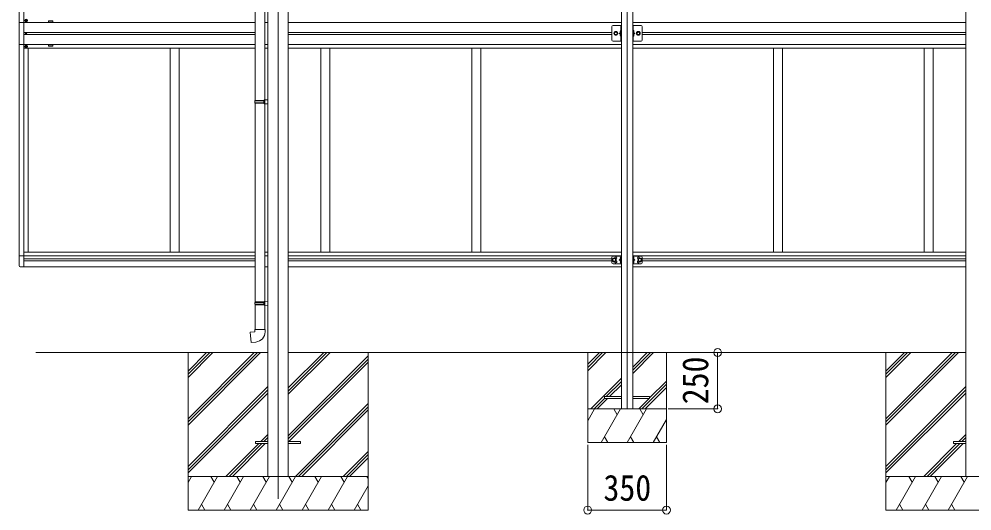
# Model space of a CAD drawing. Units: millimetres at full size, sheet at 1:35. Extents: x -9783 to 9892, y -6828 to 6752.
# Drawn here: x -2665 to 1568, y -1814 to 371 of the extents above; entities that cross this region are included whole.
import ezdxf
from ezdxf.enums import TextEntityAlignment as Align

# ---------------------------------------------------------------- set-up
doc = ezdxf.new("R2010")
doc.units = ezdxf.units.MM
doc.header["$LTSCALE"] = 35
doc.header["$PDMODE"] = 32
doc.header["$PDSIZE"] = 35
for name, color, linetype, lineweight in [('0-0_0', 7, 'Continuous', 9), ('0-1_本体', 4, 'Continuous', 9), ('0-2_部品', 7, 'Continuous', 9), ('0-8_PARTS2', 2, 'Continuous', 9), ('1-0_FRAME', 7, 'Continuous', 9), ('1-1_GLASS', 4, 'Continuous', 9), ('1-2_GLASS_SEAL', 7, 'Continuous', 9), ('1-8', 2, 'Continuous', 9), ('1-A', 6, 'Continuous', 9)]:
    doc.layers.add(name, color=color, linetype=linetype, lineweight=lineweight)
doc.styles.add('ＭＳ ゴシック', font='')
doc.styles.get('ＭＳ ゴシック').set_extended_font_data('MS Gothic')

msp = doc.modelspace()

# ---------------------------------------------------------------- linework, layer by layer
at = {"layer": '0-0_0'}
for p, q in [((-2589.89, -1110.56), (-1559.09, -1110.56)), ((-1913.89, -1110.56), (-1913.89, -1810.56)), ((-1913.89, -1404.74), (-1619.71, -1110.56)), ((-1913.89, -1418.88), (-1605.57, -1110.56)), ((-1913.89, -1433.02), (-1591.42, -1110.56)), ((-1913.89, -1220.89), (-1803.56, -1110.56)), ((-1913.89, -1206.75), (-1817.7, -1110.56)), ((-1913.89, -1192.61), (-1831.84, -1110.56)), ((-1468.69, -1296.19), (-1283.06, -1110.56)), ((-1468.69, -1282.05), (-1297.2, -1110.56)), ((-1468.69, -1267.91), (-1311.34, -1110.56)), ((-1468.69, -1110.56), (1540.91, -1110.56)), ((-1468.69, -1480.04), (-1113.89, -1125.24)), ((-1468.69, -1494.18), (-1113.89, -1139.38)), ((-1113.89, -1110.56), (-1113.89, -1810.56)), ((1186.11, -1110.56), (1186.11, -1810.56)), ((1186.11, -1404.74), (1480.29, -1110.56)), ((1186.11, -1418.88), (1494.43, -1110.56)), ((1186.11, -1433.02), (1508.58, -1110.56)), ((1186.11, -1220.89), (1296.44, -1110.56)), ((1186.11, -1206.75), (1282.3, -1110.56)), ((1186.11, -1192.61), (1268.16, -1110.56)), ((-1466.43, -1506.06), (-1113.89, -1153.53)), ((-1913.89, -1616.87), (-1559.09, -1262.07)), ((1186.11, -1616.87), (1540.91, -1262.07)), ((-1913.89, -1631.01), (-1559.09, -1276.21)), ((-1913.89, -1645.16), (-1559.09, -1290.36)), ((1186.11, -1631.01), (1540.91, -1276.21)), ((1186.11, -1645.16), (1540.91, -1290.36)), ((-1437.08, -1660.56), (-1113.89, -1337.37)), ((-1422.94, -1660.56), (-1113.89, -1351.51)), ((-1408.79, -1660.56), (-1113.89, -1365.66)), ((-1590.95, -1506.06), (-1559.09, -1474.2)), ((1509.05, -1506.06), (1540.91, -1474.2)), ((-1745.45, -1660.56), (-1599.95, -1515.06)), ((-1731.3, -1660.56), (-1585.8, -1515.06)), ((-1717.16, -1660.56), (-1571.66, -1515.06)), ((-1576.8, -1506.06), (-1559.09, -1488.35)), ((-1562.66, -1506.06), (-1559.09, -1502.49)), ((1354.55, -1660.56), (1500.05, -1515.06)), ((1368.7, -1660.56), (1514.2, -1515.06)), ((1382.84, -1660.56), (1528.34, -1515.06)), ((1523.2, -1506.06), (1540.91, -1488.35)), ((1537.34, -1506.06), (1540.91, -1502.49)), ((-1224.95, -1660.56), (-1113.89, -1549.5)), ((-1210.8, -1660.56), (-1113.89, -1563.65)), ((-1196.66, -1660.56), (-1113.89, -1577.79)), ((-1113.89, -1660.56), (-1913.89, -1660.56)), ((-1913.89, -1688.06), (-1898.01, -1660.56)), ((-1869.14, -1810.56), (-1782.54, -1660.56)), ((-1797.54, -1686.54), (-1812.54, -1660.56)), ((-1753.67, -1810.56), (-1667.07, -1660.56)), ((-1682.07, -1686.54), (-1697.07, -1660.56)), ((-1638.2, -1810.56), (-1551.6, -1660.56)), ((-1566.6, -1686.54), (-1581.6, -1660.56)), ((-1522.73, -1810.56), (-1436.13, -1660.56)), ((-1451.13, -1686.54), (-1466.13, -1660.56)), ((-1407.26, -1810.56), (-1320.66, -1660.56)), ((-1335.66, -1686.54), (-1350.66, -1660.56)), ((-1291.79, -1810.56), (-1205.19, -1660.56)), ((-1235.19, -1660.56), (-1220.19, -1686.54)), ((-1119.72, -1660.56), (-1113.89, -1670.66)), ((1986.11, -1660.56), (1186.11, -1660.56)), ((1186.11, -1688.06), (1201.99, -1660.56)), ((1230.86, -1810.56), (1317.46, -1660.56)), ((1302.46, -1686.54), (1287.46, -1660.56)), ((1346.33, -1810.56), (1432.93, -1660.56)), ((1417.93, -1686.54), (1402.93, -1660.56)), ((1461.8, -1810.56), (1548.4, -1660.56)), ((1533.4, -1686.54), (1518.4, -1660.56)), ((-1176.32, -1810.56), (-1113.89, -1702.42)), ((-1913.89, -1810.56), (-1113.89, -1810.56)), ((-1854.14, -1784.58), (-1839.14, -1810.56)), ((-1738.67, -1784.58), (-1723.67, -1810.56)), ((-1623.2, -1784.58), (-1608.2, -1810.56)), ((-1507.73, -1784.58), (-1492.73, -1810.56)), ((-1392.26, -1784.58), (-1377.26, -1810.56)), ((-1276.79, -1784.58), (-1261.79, -1810.56)), ((-1161.32, -1784.58), (-1146.32, -1810.56)), ((1186.11, -1810.56), (1986.11, -1810.56)), ((1245.86, -1784.58), (1260.86, -1810.56)), ((1361.33, -1784.58), (1376.33, -1810.56)), ((1476.8, -1784.58), (1491.8, -1810.56))]:
    msp.add_line(p, q, dxfattribs=at)
at = {"layer": '0-1_本体'}
for p, q in [((-1559.09, 1215.82), (-1559.09, -1660.56)), ((-1468.69, 1215.82), (-1468.69, -1660.56)), ((1540.91, 1215.82), (1540.91, -1660.56))]:
    msp.add_line(p, q, dxfattribs=at)
at = {"layer": '0-2_部品'}
for p, q in [((-1615.49, 903.38), (-1615.49, 9.19)), ((-1573.49, 900.82), (-1573.49, 11.75)), ((-1617.49, 7.19), (-1616.49, 9.19)), ((-1617.49, 7.19), (-1573.49, 7.19)), ((-1617.49, 7.19), (-1617.49, -0.81)), ((-1616.49, 9.19), (-1573.49, 9.19)), ((-1577.96, 7.19), (-1578.39, 9.19)), ((-1575.49, 11.69), (-1559.49, 12.16)), ((-1575.49, 9.69), (-1575.49, 11.69)), ((-1575.49, 9.69), (-1573.49, 9.69)), ((-1559.49, 12.16), (-1559.49, -5.78)), ((-1617.49, -0.81), (-1573.49, -0.81)), ((-1617.49, -0.81), (-1616.49, -2.81)), ((-1616.49, -2.81), (-1573.49, -2.81)), ((-1615.49, -2.81), (-1615.49, -885.97)), ((-1575.49, -5.31), (-1575.49, -3.31)), ((-1575.49, -5.31), (-1559.49, -5.78)), ((-1573.49, -5.37), (-1573.49, -883.41)), ((-1617.49, -887.97), (-1616.49, -885.97)), ((-1617.49, -887.97), (-1573.49, -887.97)), ((-1617.49, -887.97), (-1617.49, -895.97)), ((-1616.49, -885.97), (-1573.49, -885.97)), ((-1577.96, -887.97), (-1578.39, -885.97)), ((-1575.49, -883.47), (-1559.49, -883)), ((-1575.49, -885.47), (-1575.49, -883.47)), ((-1575.49, -885.47), (-1573.49, -885.47)), ((-1559.49, -883), (-1559.49, -900.94)), ((-1617.49, -895.97), (-1573.49, -895.97)), ((-1617.49, -895.97), (-1616.49, -897.97)), ((-1616.49, -897.97), (-1573.49, -897.97)), ((-1615.49, -897.97), (-1615.49, -1007.97)), ((-1575.49, -900.47), (-1575.49, -898.47)), ((-1575.49, -900.47), (-1559.49, -900.94)), ((-1573.49, -900.53), (-1573.49, -1007.97)), ((-1617.49, -1007.97), (-1571.49, -1007.97)), ((-1617.49, -1017.97), (-1617.49, -1007.97)), ((-1571.49, -1007.97), (-1571.49, -1018.88))]:
    msp.add_line(p, q, dxfattribs=at)
at = {"layer": '0-2_部品', "color": 4}
for p, q in [((-1613.89, -1506.06), (-1613.89, -1515.06)), ((-1559.09, -1506.06), (-1613.89, -1506.06)), ((-1559.09, -1515.06), (-1613.89, -1515.06)), ((-1414.29, -1506.06), (-1469.09, -1506.06)), ((1485.71, -1506.06), (1485.71, -1515.06)), ((1540.51, -1506.06), (1485.71, -1506.06)), ((1540.51, -1515.06), (1485.71, -1515.06))]:
    msp.add_line(p, q, dxfattribs=at)
at = {"layer": '0-2_部品'}
for points in [[(-1577.96, 7.19), (-1577.96, -0.81), (-1578.39, -2.81)], [(-1575.49, -3.31), (-1573.49, -3.31), (-1573.49, 9.69)], [(-1577.96, -887.97), (-1577.96, -895.97), (-1578.39, -897.97)], [(-1575.49, -898.47), (-1573.49, -898.47), (-1573.49, -885.47)], [(-1612.57, -1063.71), (-1633.4, -1065.53), (-1637.41, -1019.71), (-1617.49, -1017.97)]]:
    msp.add_lwpolyline(points, dxfattribs=at)
at = {"layer": '0-2_部品', "color": 4}
msp.add_lwpolyline([(-1414.29, -1506.06), (-1414.29, -1515.06), (-1469.09, -1515.06)], dxfattribs=at)
at = {"layer": '0-2_部品'}
msp.add_arc((-1616.49, -1018.88), 45, 275, 0, dxfattribs=at)
at = {"layer": '0-8_PARTS2'}
msp.add_line((-1513.89, 1189.44), (-1513.89, -1760.56), dxfattribs=at)
at = {"layer": '1-0_FRAME'}
for p, q in [((-138.89, -1110.56), (-138.89, -1510.56)), ((-138.89, -1162.91), (-86.54, -1110.56)), ((-138.89, -1177.05), (-72.4, -1110.56)), ((-138.89, -1191.19), (-58.26, -1110.56)), ((61.11, -1203.33), (153.88, -1110.56)), ((61.11, -1189.18), (139.73, -1110.56)), ((61.11, -1175.04), (125.59, -1110.56)), ((211.11, -1510.56), (211.11, -1110.56)), ((-124.41, -1360.56), (11.11, -1225.04)), ((-56.27, -1306.56), (11.11, -1239.18)), ((-42.13, -1306.56), (11.11, -1253.33)), ((101.87, -1360.56), (211.11, -1251.32)), ((116.01, -1360.56), (211.11, -1265.46)), ((136.11, -1312.17), (211.11, -1237.17)), ((-110.27, -1360.56), (-63.89, -1314.18)), ((-96.13, -1360.56), (-50.13, -1314.56)), ((87.72, -1360.56), (133.72, -1314.56)), ((-138.89, -1413.68), (-108.22, -1360.56)), ((-138.89, -1360.56), (211.11, -1360.56)), ((-79.35, -1510.56), (7.25, -1360.56)), ((-7.75, -1386.54), (-22.75, -1360.56)), ((36.12, -1510.56), (122.72, -1360.56)), ((107.72, -1386.54), (92.72, -1360.56)), ((151.59, -1510.56), (211.11, -1407.46)), ((-138.89, -1510.56), (211.11, -1510.56)), ((-64.36, -1484.58), (-49.36, -1510.56)), ((51.11, -1484.58), (66.11, -1510.56)), ((166.58, -1484.58), (181.58, -1510.56))]:
    msp.add_line(p, q, dxfattribs=at)
at = {"layer": '1-1_GLASS'}
for p, q in [((11.11, 1192.79), (11.11, -1360.56)), ((61.11, 1192.79), (61.11, -1360.56)), ((-2643.89, 1143.82), (-2643.89, -729.67)), ((-2663.89, 1094.63), (-2663.89, 355.83)), ((-2643.89, 355.83), (-1615.09, 355.83)), ((-1573.09, 355.83), (-1559.09, 355.83)), ((-1468.69, 355.83), (11.11, 355.83)), ((61.11, 355.83), (1540.91, 355.83)), ((-1615.09, 311.33), (-2643.89, 311.33)), ((-2643.89, 302.33), (-1615.09, 302.33)), ((-1468.69, 311.33), (-30.89, 311.33)), ((-30.89, 302.33), (-1468.69, 302.33)), ((103.11, 311.33), (1540.91, 311.33)), ((1540.91, 302.33), (103.11, 302.33)), ((-2663.89, 257.83), (-2663.89, -680.98)), ((-2643.89, 257.83), (-1615.09, 257.83)), ((-1573.09, 257.83), (-1559.09, 257.83)), ((-1468.69, 257.83), (11.11, 257.83)), ((61.11, 257.83), (1540.91, 257.83)), ((-1615.09, 242.33), (-2643.89, 242.33)), ((-2623.89, 242.33), (-2623.89, -665.17)), ((-1993.89, 242.33), (-1993.89, -665.17)), ((-1953.89, 242.33), (-1953.89, -665.17)), ((-1573.09, 242.33), (-1559.09, 242.33)), ((-1468.69, 242.33), (11.11, 242.33)), ((-1323.89, 242.33), (-1323.89, -665.17)), ((-1283.89, 242.33), (-1283.89, -665.17)), ((-653.89, 242.33), (-653.89, -665.17)), ((-613.89, 242.33), (-613.89, -665.17)), ((61.11, 242.33), (1540.91, 242.33)), ((686.11, 242.33), (686.11, -665.17)), ((726.11, 242.33), (726.11, -665.17)), ((1356.11, 242.33), (1356.11, -665.17)), ((1396.11, 242.33), (1396.11, -665.17)), ((-2643.89, -665.17), (-1615.09, -665.17)), ((-1573.09, -665.17), (-1559.09, -665.17)), ((-1468.69, -665.17), (11.11, -665.17)), ((61.11, -665.17), (1540.91, -665.17)), ((-2643.89, -681.17), (-1615.09, -681.17)), ((-2643.89, -694.67), (-1617.09, -694.67)), ((-2643.89, -703.67), (-1615.09, -703.67)), ((-1573.09, -681.17), (-1559.09, -681.17)), ((-1468.69, -681.17), (11.11, -681.17)), ((-1468.69, -694.67), (-30.89, -694.67)), ((-1468.69, -703.67), (-30.89, -703.67)), ((61.11, -681.17), (1540.91, -681.17)), ((103.11, -694.67), (1540.91, -694.67)), ((103.11, -703.67), (1540.91, -703.67)), ((-2643.89, -729.67), (-1615.09, -729.67)), ((-1573.09, -729.67), (-1559.09, -729.67)), ((-1468.69, -729.67), (11.11, -729.67)), ((61.11, -729.67), (1540.91, -729.67))]:
    msp.add_line(p, q, dxfattribs=at)
for points in [[(-2513.89, 357.83), (-2533.89, 357.83), (-2533.89, 362.83), (-2513.89, 362.83)], [(-2513.89, 255.83), (-2533.89, 255.83), (-2533.89, 250.83), (-2513.89, 250.83)]]:
    msp.add_lwpolyline(points, close=True, dxfattribs=at)
at = {"layer": '1-2_GLASS_SEAL'}
for p, q in [((-2634.39, 364.33), (-2635.39, 364.33)), ((-2631.39, 365.33), (-2630.39, 365.33)), ((-25.89, 342.33), (11.11, 342.33)), ((8.61, 342.33), (8.61, 272.33)), ((98.11, 342.33), (61.11, 342.33)), ((63.61, 342.33), (63.61, 272.33)), ((-2635.12, 307.24), (-2635.94, 307.24)), ((-2632.66, 306.42), (-2631.84, 306.42)), ((-30.89, 277.33), (-30.89, 337.33)), ((8.61, 312.33), (1.61, 307.33)), ((8.61, 307.33), (1.61, 307.33)), ((8.61, 302.33), (1.61, 307.33)), ((8.11, 320.33), (7.31, 320.19)), ((8.11, 312.33), (7.31, 312.47)), ((8.11, 302.33), (7.31, 302.19)), ((8.11, 312.33), (8.61, 312.42)), ((64.11, 312.33), (63.61, 312.42)), ((63.61, 312.33), (70.61, 307.33)), ((63.61, 307.33), (70.61, 307.33)), ((63.61, 302.33), (70.61, 307.33)), ((64.11, 320.33), (64.91, 320.19)), ((64.11, 312.33), (64.91, 312.47)), ((64.11, 302.33), (64.91, 302.19)), ((103.11, 277.33), (103.11, 337.33)), ((8.11, 294.33), (7.31, 294.47)), ((8.11, 294.33), (8.61, 294.42)), ((64.11, 294.33), (63.61, 294.42)), ((64.11, 294.33), (64.91, 294.47)), ((-2634.39, 249.33), (-2635.39, 249.33)), ((-2631.39, 248.33), (-2630.39, 248.33)), ((-2643.89, -680.98), (-2664.39, -680.98)), ((-2664.39, -723.88), (-2664.39, -680.98)), ((-30.89, -686.67), (-30.89, -711.67)), ((-25.89, -681.67), (11.11, -681.67)), ((-25.89, -716.67), (11.11, -716.67)), ((8.61, -699.17), (1.61, -699.17)), ((8.11, -686.17), (7.31, -686.31)), ((8.11, -694.17), (7.31, -694.03)), ((8.11, -704.17), (7.31, -704.31)), ((8.11, -712.17), (7.31, -712.03)), ((8.11, -694.17), (8.61, -694.08)), ((8.11, -712.17), (8.61, -712.08)), ((8.61, -681.67), (8.61, -716.67)), ((11.11, -681.67), (11.11, -716.67)), ((61.11, -681.67), (61.11, -716.67)), ((98.11, -681.67), (61.11, -681.67)), ((98.11, -716.67), (61.11, -716.67)), ((63.61, -681.67), (63.61, -716.67)), ((64.11, -694.17), (63.61, -694.08)), ((63.61, -699.17), (70.61, -699.17)), ((64.11, -712.17), (63.61, -712.08)), ((64.11, -686.17), (64.91, -686.31)), ((64.11, -694.17), (64.91, -694.03)), ((64.11, -704.17), (64.91, -704.31)), ((64.11, -712.17), (64.91, -712.03)), ((103.11, -686.67), (103.11, -711.67)), ((-2643.89, -730.18), (-2659.18, -729.38))]:
    msp.add_line(p, q, dxfattribs=at)
at = {"layer": '1-2_GLASS_SEAL', "color": 4}
for p, q in [((61.11, -1306.56), (136.11, -1306.56)), ((11.11, -1314.56), (-63.89, -1314.56))]:
    msp.add_line(p, q, dxfattribs=at)
at = {"layer": '1-2_GLASS_SEAL'}
for points in [[(-2643.89, 355.83), (-2664.59, 355.83), (-2664.59, 257.83), (-2643.89, 257.83)], [(-2635.39, 364.33), (-2635.39, 365.33), (-2634.39, 365.33)], [(-2633.39, 366.33), (-2633.39, 367.33), (-2632.39, 367.33), (-2632.39, 366.33)], [(-2632.39, 363.33), (-2632.39, 362.33), (-2633.39, 362.33), (-2633.39, 363.33)], [(-2630.39, 365.33), (-2630.39, 364.33), (-2631.39, 364.33)], [(-25.89, 272.33), (11.11, 272.33), (11.11, 342.33)], [(98.11, 272.33), (61.11, 272.33), (61.11, 342.33)], [(-2635.94, 307.24), (-2635.94, 306.42), (-2635.12, 306.42)], [(-2633.48, 308.06), (-2633.48, 308.88), (-2634.3, 308.88), (-2634.3, 308.06)], [(-2634.3, 305.6), (-2634.3, 304.78), (-2633.48, 304.78), (-2633.48, 305.6)], [(-2631.84, 306.42), (-2631.84, 307.24), (-2632.66, 307.24)], [(9, 316.33), (8.36, 317.51), (6.13, 318.63)], [(9, 316.33), (8.36, 315.14), (6.13, 314.03)], [(9, 298.33), (8.36, 299.51), (6.13, 300.63)], [(9, 298.33), (8.36, 297.14), (6.13, 296.03)], [(8.11, 312.33), (8.11, 320.33), (8.61, 320.24), (8.61, 312.42)], [(8.11, 294.33), (8.11, 302.33), (8.61, 302.24), (8.61, 294.42)], [(63.23, 316.33), (63.86, 317.51), (66.09, 318.63)], [(63.23, 316.33), (63.86, 315.14), (66.09, 314.03)], [(63.23, 298.33), (63.86, 299.51), (66.09, 300.63)], [(63.23, 298.33), (63.86, 297.14), (66.09, 296.03)], [(64.11, 312.33), (64.11, 320.33), (63.61, 320.24), (63.61, 312.42)], [(64.11, 294.33), (64.11, 302.33), (63.61, 302.24), (63.61, 294.42)], [(-2635.39, 249.33), (-2635.39, 248.33), (-2634.39, 248.33)], [(-2632.39, 250.33), (-2632.39, 251.33), (-2633.39, 251.33), (-2633.39, 250.33)], [(-2633.39, 247.33), (-2633.39, 246.33), (-2632.39, 246.33), (-2632.39, 247.33)], [(-2630.39, 248.33), (-2630.39, 249.33), (-2631.39, 249.33)], [(8.61, -694.17), (1.61, -699.17), (8.61, -704.17)], [(9, -690.17), (8.36, -688.99), (6.13, -687.87)], [(9, -690.17), (8.36, -691.36), (6.13, -692.47)], [(9, -708.17), (8.36, -706.99), (6.13, -705.87)], [(9, -708.17), (8.36, -709.36), (6.13, -710.47)], [(8.11, -694.17), (8.11, -686.17), (8.61, -686.26), (8.61, -694.08)], [(8.11, -712.17), (8.11, -704.17), (8.61, -704.26), (8.61, -712.08)], [(63.23, -690.17), (63.86, -688.99), (66.09, -687.87)], [(63.23, -690.17), (63.86, -691.36), (66.09, -692.47)], [(63.23, -708.17), (63.86, -706.99), (66.09, -705.87)], [(63.23, -708.17), (63.86, -709.36), (66.09, -710.47)], [(64.11, -694.17), (64.11, -686.17), (63.61, -686.26), (63.61, -694.08)], [(63.61, -694.17), (70.61, -699.17), (63.61, -704.17)], [(64.11, -712.17), (64.11, -704.17), (63.61, -704.26), (63.61, -712.08)]]:
    msp.add_lwpolyline(points, dxfattribs=at)
for points in [[(-6.38, 307.33), (-10.14, 300.83), (-17.64, 300.83), (-21.39, 307.33), (-17.64, 313.83), (-10.14, 313.83)], [(78.61, 307.33), (82.36, 300.83), (89.86, 300.83), (93.62, 307.33), (89.86, 313.83), (82.36, 313.83)], [(-20.89, -706.68), (-14.39, -702.93), (-14.39, -695.42), (-20.89, -691.67), (-27.39, -695.42), (-27.39, -702.93)], [(93.11, -706.68), (86.61, -702.93), (86.61, -695.42), (93.11, -691.67), (99.61, -695.42), (99.61, -702.93)]]:
    msp.add_lwpolyline(points, close=True, dxfattribs=at)
at = {"layer": '1-2_GLASS_SEAL', "color": 4}
for points in [[(-63.89, -1314.56), (-63.89, -1306.56), (11.11, -1306.56)], [(136.11, -1306.56), (136.11, -1314.56), (61.11, -1314.56)]]:
    msp.add_lwpolyline(points, dxfattribs=at)
at = {"layer": '1-2_GLASS_SEAL'}
for centre, radius in [((-2632.89, 364.83), 5.9), ((-2633.89, 306.83), 3.75), ((-13.89, 307.33), 8.5), ((-13.89, 307.33), 7.5), ((-13.89, 307.33), 6.5), ((-13.89, 307.33), 5.5), ((86.11, 307.33), 8.5), ((86.11, 307.33), 7.5), ((86.11, 307.33), 6.5), ((86.11, 307.33), 5.5), ((-2632.89, 248.83), 5.9), ((-20.89, -699.17), 8.5), ((-20.89, -699.17), 7.5), ((-20.89, -699.17), 6.5), ((93.11, -699.17), 8.5), ((93.11, -699.17), 7.5), ((93.11, -699.17), 6.5)]:
    msp.add_circle(centre, radius, dxfattribs=at)
for centre, radius, start, end in [((-2634.39, 366.33), 1, 270, 0), ((-2634.39, 363.33), 1, 0, 90), ((-2631.39, 366.33), 1, 180, 270), ((-2631.39, 363.33), 1, 90, 180), ((-25.89, 337.33), 5, 90, 180), ((98.11, 337.33), 5, 0, 90), ((-2635.12, 308.06), 0.82, 270, 0), ((-2635.12, 305.6), 0.82, 0, 90), ((-2632.66, 308.06), 0.82, 180, 270), ((-2632.66, 305.6), 0.82, 90, 180), ((12.21, 316.33), 6.5, 147.94412, 212.05588), ((12.21, 298.33), 6.5, 147.94412, 212.05588), ((7.47, 319.3), 0.9, 100, 147.94412), ((7.47, 313.36), 0.9, 212.05588, 260), ((7.47, 301.3), 0.9, 100, 147.94412), ((64.76, 319.3), 0.9, 32.05588, 80), ((64.76, 313.36), 0.9, 280, 327.94412), ((64.76, 301.3), 0.9, 32.05588, 80), ((60.01, 316.33), 6.5, 327.94412, 32.05588), ((60.01, 298.33), 6.5, 327.94412, 32.05588), ((-25.89, 277.33), 5, 180, 270), ((7.47, 295.36), 0.9, 212.05588, 260), ((64.76, 295.36), 0.9, 280, 327.94412), ((98.11, 277.33), 5, 270, 0), ((-2634.39, 250.33), 1, 270, 0), ((-2634.39, 247.33), 1, 0, 90), ((-2631.39, 250.33), 1, 180, 270), ((-2631.39, 247.33), 1, 90, 180), ((-25.89, -686.67), 5, 90, 180), ((-25.89, -711.67), 5, 180, 270), ((-13.89, -690.67), 4.25, 274.76077, 186.29431), ((-13.89, -707.67), 4.25, 173.70569, 85.23923), ((12.21, -690.17), 6.5, 147.94412, 212.05588), ((12.21, -708.17), 6.5, 147.94412, 212.05588), ((7.47, -687.2), 0.9, 100, 147.94412), ((7.47, -693.14), 0.9, 212.05588, 260), ((7.47, -705.2), 0.9, 100, 147.94412), ((7.47, -711.14), 0.9, 212.05588, 260), ((64.76, -687.2), 0.9, 32.05588, 80), ((64.76, -693.14), 0.9, 280, 327.94412), ((64.76, -705.2), 0.9, 32.05588, 80), ((64.76, -711.14), 0.9, 280, 327.94412), ((60.01, -690.17), 6.5, 327.94412, 32.05588), ((60.01, -708.17), 6.5, 327.94412, 32.05588), ((86.11, -690.67), 4.25, 353.70569, 265.23923), ((86.11, -707.67), 4.25, 94.76077, 6.29431), ((98.11, -686.67), 5, 0, 90), ((98.11, -711.67), 5, 270, 0), ((-2658.89, -723.88), 5.5, 180, 267)]:
    msp.add_arc(centre, radius, start, end, dxfattribs=at)
at = {"layer": '1-8'}
msp.add_line((36.11, 1208.57), (36.11, -1360.56), dxfattribs=at)
at = {"layer": '1-A'}
for p, q in [((438.38, -1110.56), (218.88, -1110.56)), ((438.38, -1110.56), (438.38, -1360.56)), ((438.38, -1360.56), (218.88, -1360.56)), ((-138.89, -1810.56), (-138.89, -1520.39)), ((211.11, -1810.56), (211.11, -1520.39)), ((-138.89, -1810.56), (211.11, -1810.56))]:
    msp.add_line(p, q, dxfattribs=at)
for p in [(438.38, -1110.56), (438.38, -1360.56), (-138.89, -1810.56), (211.11, -1810.56)]:
    msp.add_point(p, dxfattribs=at)

# ---------------------------------------------------------------- texts
at = {"layer": '1-A', "color": 7, "style": 'ＭＳ ゴシック', "width": 0.9}
msp.add_text('250', height=115.5, rotation=90, dxfattribs=at).set_placement((431.38, -1340.56), align=Align.BOTTOM_LEFT)
msp.add_text('350', height=115.5, dxfattribs=at).set_placement((-68.89, -1803.56), align=Align.BOTTOM_LEFT)

doc.saveas('drawing.dxf')
